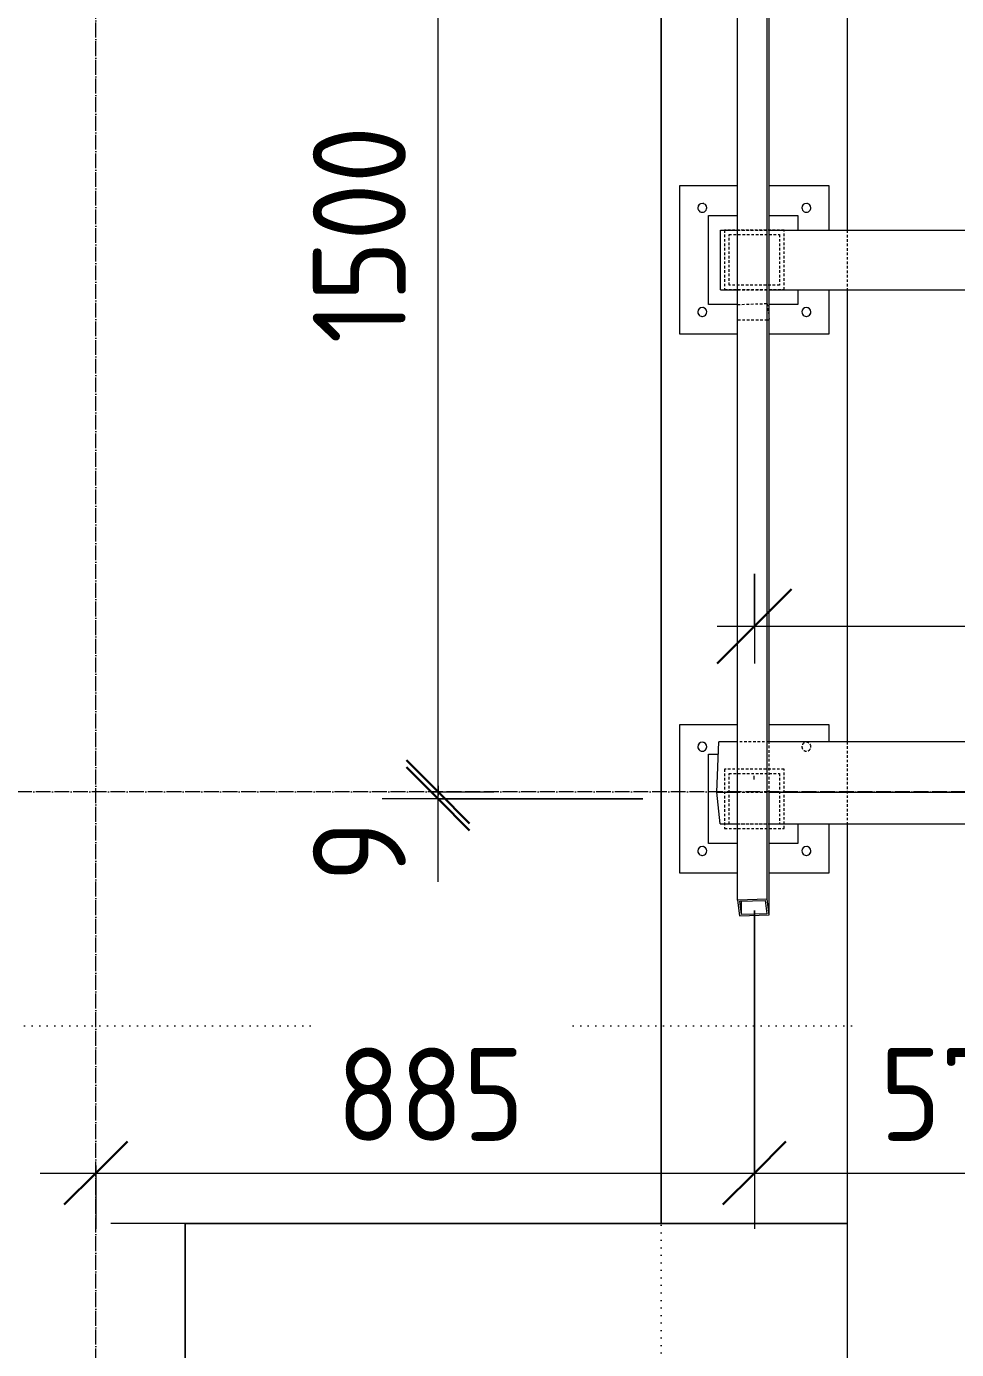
# Model space of a CAD drawing. Header units: millimetres. Extents: x 539 to 32806, y -1166 to 49726.
# Drawn here: x 11961 to 13211, y 43145 to 44924 of the extents above; entities that cross this region are included whole.
import ezdxf

# ---------------------------------------------------------------- set-up
doc = ezdxf.new("R2010")
doc.units = ezdxf.units.MM
for name, pattern in [('01 Штриховая _4 мм_', [6, 3.5, -2.5]), ('02 Штрихпунктирная _20 мм_', [25, 20, -2.5, 0, -2.5]), ('04 Пунктир 10мм', [10, 0, -10])]:
    doc.linetypes.add(name, pattern=pattern)
for name, color, linetype, lineweight in [('AA_Dim', 7, 'Continuous', 9), ('AA_Dim-50', 7, 'Continuous', 9), ('AA_Linii', 7, 'Continuous', 9), ('AA_Razrez', 7, 'Continuous', 9), ('AF_Balki', 7, 'Continuous', 20), ('AF_Element', 7, 'Continuous', 20), ('AF_Element_Грунт', 253, 'Continuous', 20), ('AF_Stena', 7, '01 Штриховая _4 мм_', 20), ('AF_Stena_Опалубка', 253, 'Continuous', 20), ('KR_Colonna_KG', 7, 'Continuous', 20), ('KR_Detal', 7, 'Continuous', 20), ('KR_Fundament', 7, 'Continuous', 20), ('Оси', 7, 'Continuous', 9)]:
    doc.layers.add(name, color=color, linetype=linetype, lineweight=lineweight)
doc.styles.add('ISOCPEUR_1', font='isocpeur.ttf', dxfattribs={"width": 0.9, "height": 125})
doc.styles.add('ISOCPEUR_2', font='isocpeur.ttf', dxfattribs={"width": 0.85, "height": 125})
doc.dimstyles.new('05_Округл_1мм__непрозр_', dxfattribs={"dimscale": 304.8, "dimtxt": 124.497647, "dimasz": 0.278871, "dimexe": 0.246063, "dimexo": 0.164042, "dimgap": 0.016404, "dimtad": 1, "dimdec": 0, "dimdsep": 46, "dimtxsty": 'ISOCPEUR_1', "dimblk1": 'OBLIQUE', "dimblk2": 'OBLIQUE', "dimsah": 1, "dimcen": 0.09, "dimdle": 0.246063, "dimazin": 0, "dimtfac": 1, "dimtdec": 4, "dimtix": 1, "dimtmove": 0, "dimatfit": 3, "dimfxl": 1, "dimtvp": 1, "dimtfill": 1, "dimtolj": 1, "dimtzin": 0, "dimlwd": 18, "dimlwe": 18, "dimarcsym": 2})
doc.dimstyles.new('05_Округл_1мм__прозр_', dxfattribs={"dimscale": 304.8, "dimtxt": 124.497647, "dimasz": 0.278871, "dimexe": 0.246063, "dimexo": 0.164042, "dimgap": 0.016404, "dimtad": 1, "dimdec": 0, "dimdsep": 46, "dimtxsty": 'ISOCPEUR_1', "dimblk1": 'OBLIQUE', "dimblk2": 'OBLIQUE', "dimsah": 1, "dimcen": 0.09, "dimdle": 0.246063, "dimazin": 0, "dimtfac": 1, "dimtdec": 4, "dimtix": 1, "dimtmove": 1, "dimatfit": 3, "dimfxl": 1, "dimtvp": 1, "dimtolj": 1, "dimtzin": 0, "dimlwd": 18, "dimlwe": 18, "dimarcsym": 2})
doc.dimstyles.new('05_Округл_1мм__прозр__1', dxfattribs={"dimscale": 304.8, "dimtxt": 124.497647, "dimasz": 0.278871, "dimexe": 0.246063, "dimexo": 0.164042, "dimgap": 0.016404, "dimtad": 1, "dimdec": 0, "dimdsep": 46, "dimtxsty": 'ISOCPEUR_1', "dimblk1": 'OBLIQUE', "dimblk2": 'OBLIQUE', "dimsah": 1, "dimcen": 0.09, "dimdle": 0.246063, "dimazin": 0, "dimtfac": 1, "dimtdec": 4, "dimtix": 1, "dimtmove": 0, "dimatfit": 3, "dimfxl": 1, "dimtvp": 1, "dimtolj": 1, "dimtzin": 0, "dimlwd": 18, "dimlwe": 18, "dimarcsym": 2})
doc.dimstyles.new('10_Раскладка_арматуры_с_засечками_1', dxfattribs={"dimscale": 304.8, "dimtxt": 0.18, "dimasz": 0.328084, "dimexe": 0.164042, "dimexo": 0, "dimgap": 0, "dimtad": 1, "dimdec": 3, "dimrnd": 0.001, "dimdsep": 46, "dimtxsty": 'ISOCPEUR_2', "dimblk1": 'OBLIQUE', "dimblk2": 'OBLIQUE', "dimsah": 1, "dimcen": 0.09, "dimdle": 0.164042, "dimazin": 0, "dimtfac": 1, "dimtdec": 4, "dimtix": 1, "dimtmove": 2, "dimatfit": 3, "dimfxl": 1, "dimtvp": 1, "dimtolj": 1, "dimtzin": 0, "dimlwd": 18, "dimlwe": 18, "dimarcsym": 2})

# ---------------------------------------------------------------- blocks, each defined once
blk = doc.blocks.new('354_Прокат поло__1_2_1-3_15')
at = {"layer": 'AF_Balki'}
for p, q in [((0, -100), (0, 100)), ((0, 100), (77.5, 100)), ((120, 100), (200, 100)), ((200, 100), (200, 76.7)), ((200, -33.5), (200, -100)), ((77.5, -100), (0, -100)), ((200, -100), (120, -100))]:
    blk.add_line(p, q, dxfattribs=at)
blk = doc.blocks.new('354_Прокат поло__1_2_1-3_18')
at = {"layer": 'AF_Balki'}
for p, q in [((0, -100), (0, 100)), ((0, 100), (77.5, 100)), ((120, 100), (200, 100)), ((200, 100), (200, 39.9)), ((200, -40.1), (200, -100)), ((77.5, -100), (0, -100)), ((200, -100), (120, -100))]:
    blk.add_line(p, q, dxfattribs=at)
blk = doc.blocks.new('грунт1 - грунт1-3846678-Схема расположения балок металлического навеса в осях Г_1-Е_1_2_1-3_1')
at = {"layer": 'AF_Element'}
for p, q in [((3120.1, 43315), (3020.1, 43315)), ((3120.1, 43315), (3760.1, 43315)), ((3120.1, 41365), (3120.1, 43315))]:
    blk.add_line(p, q, dxfattribs=at)
blk = doc.blocks.new('грунт2 - грунт1-3847967-Схема расположения балок металлического навеса в осях Г_1-Е_1_2_1-3_1')
at = {"layer": 'AF_Element'}
for q in [(3760.1, 48045), (3120.1, 43315)]:
    blk.add_line((3760.1, 43315), q, dxfattribs=at)
blk = doc.blocks.new('354_Прокат поло__1_2_1-3_111')
at = {"layer": 'AF_Balki'}
for p, q in [((0, -60), (0, 60)), ((0, 60), (13.5, 60)), ((120, -33.5), (120, -60)), ((39.2, -60), (0, -60)), ((120, -60), (81.7, -60))]:
    blk.add_line(p, q, dxfattribs=at)
blk = doc.blocks.new('354_Прокат поло__1_2_1-3_114')
at = {"layer": 'AF_Balki'}
for p, q in [((0, -60), (0, 60)), ((0, 60), (39.2, 60)), ((81.7, 60), (120, 60)), ((120, 60), (120, 40)), ((120, -40), (120, -60)), ((39.2, -60), (0, -60)), ((120, -60), (81.7, -60))]:
    blk.add_line(p, q, dxfattribs=at)
blk = doc.blocks.new('243_Профиль гнутый сварной квадратный _НесКол_2ур_ - 80х6-4232274-Схема расположения балок металлического навеса в осях Г_1-Е_1_2_1-3_1')
at = {"layer": 'KR_Colonna_KG', "linetype": '01 Штриховая _4 мм_'}
for p, q in [((-40, 40), (-40, -40)), ((40, 40), (-40, 40)), ((40, -40), (40, 40)), ((-34, -34), (-34, 34)), ((-34, 34), (34, 34)), ((34, 34), (34, -34)), ((34, -34), (-34, -34)), ((-40, -40), (40, -40))]:
    blk.add_line(p, q, dxfattribs=at)
blk = doc.blocks.new('253_Профиль гнутый сварной квадратный _НесКаркас_Балка_ - 40х3-4232278-Схема расположения балок металлического навеса в осях Г_1-Е_1_2_1-3_1')
at = {"layer": 'AF_Balki'}
for p, q in [((3862.5, 46085), (3902.5, 46085)), ((3862.5, 44529.2), (3862.5, 46085)), ((3902.5, 46085), (3905, 46085)), ((3902.5, 44529.2), (3902.5, 46085)), ((3905, 44529.2), (3905, 46005))]:
    blk.add_line(p, q, dxfattribs=at)
at = {"layer": 'AF_Balki', "linetype": '01 Штриховая _4 мм_'}
for p, q in [((3905, 46005), (3905, 46085)), ((3902.5, 44529.2), (3862.5, 44529.2)), ((3905, 44529.2), (3902.5, 44529.2))]:
    blk.add_line(p, q, dxfattribs=at)
blk = doc.blocks.new('253_Профиль гнутый сварной квадратный _НесКаркас_Балка_ - 80х6-4199298-Схема расположения балок металлического навеса в осях Г_1-Е_1_2_1-3_1')
at = {"layer": 'AF_Balki'}
for p, q in [((3839.5, 44570), (3839.5, 44650)), ((3839.5, 44650), (3862.5, 44650)), ((3905.1, 44650), (4437.5, 44650)), ((4480.1, 44650), (4912.5, 44650)), ((4955.1, 44650), (5387.5, 44650)), ((5430.1, 44650), (5446.8, 44650)), ((5451.9, 44650), (5446.8, 44650)), ((5446.8, 44650), (5446.8, 44570)), ((5447.2, 44644), (5451.5, 44644)), ((5447.2, 44576), (5447.2, 44644)), ((5451.5, 44644), (5451.5, 44576)), ((5451.9, 44570), (5451.9, 44650)), ((5451.5, 44576), (5447.2, 44576)), ((3839.5, 44570), (3862.5, 44570)), ((3905.1, 44570), (4437.5, 44570)), ((4480.1, 44570), (4912.5, 44570)), ((4955.1, 44570), (5387.5, 44570)), ((5430.1, 44570), (5446.8, 44570)), ((5446.8, 44570), (5451.9, 44570))]:
    blk.add_line(p, q, dxfattribs=at)
at = {"layer": 'AF_Balki', "linetype": '01 Штриховая _4 мм_'}
for p, q in [((3862.6, 44650), (3905, 44650)), ((4437.6, 44650), (4480, 44650)), ((4912.6, 44650), (4955, 44650)), ((5387.6, 44650), (5430, 44650)), ((3862.6, 44570), (3905, 44570)), ((4437.6, 44570), (4480, 44570)), ((4912.6, 44570), (4955, 44570)), ((5387.6, 44570), (5430, 44570))]:
    blk.add_line(p, q, dxfattribs=at)
blk = doc.blocks.new('243_Профиль гнутый сварной квадратный _НесКол_2ур_ - 80х6-4232276-Схема расположения балок металлического навеса в осях Г_1-Е_1_2_1-3_1')
at = {"layer": 'KR_Colonna_KG', "linetype": '01 Штриховая _4 мм_'}
for p, q in [((-40, 40), (-40, -40)), ((40, 40), (-40, 40)), ((40, -40), (40, 40)), ((-34, -34), (-34, 34)), ((-34, 34), (34, 34)), ((34, 34), (34, -34)), ((34, -34), (-34, -34)), ((-40, -40), (40, -40))]:
    blk.add_line(p, q, dxfattribs=at)
blk = doc.blocks.new('253_Профиль гнутый сварной квадратный _НесКаркас_Балка_ - 40х3-4199256-Схема расположения балок металлического навеса в осях Г_1-Е_1_2_1-3_1')
at = {"layer": 'AF_Balki', "linetype": '01 Штриховая _4 мм_'}
for p, q in [((3862.5, 44550.1), (3902.5, 44551.5)), ((3902.5, 44551.2), (3905, 44530.4)), ((3905, 43893.7), (3905, 43962.3))]:
    blk.add_line(p, q, dxfattribs=at)
at = {"layer": 'AF_Balki'}
for p, q in [((3862.5, 43749.4), (3862.5, 44550.1)), ((3902.5, 43750.8), (3902.5, 44551.5)), ((3905, 43962.3), (3905, 44530.4)), ((3905, 43729.9), (3905, 43893.7)), ((3902.5, 43750.8), (3862.5, 43749.4)), ((3862.5, 43749.4), (3865.1, 43728.3)), ((3865.7, 43747.9), (3899.7, 43749.1)), ((3867.9, 43730), (3865.7, 43747.9)), ((3867.9, 43730.2), (3867.9, 43748.1)), ((3899.7, 43749.1), (3901.8, 43731.1)), ((3905, 43729.6), (3902.5, 43750.8)), ((3865.1, 43728.3), (3905, 43729.6)), ((3901.8, 43731.1), (3867.9, 43730))]:
    blk.add_line(p, q, dxfattribs=at)
blk = doc.blocks.new('253_Профиль гнутый сварной квадратный _НесКаркас_Балка_ - 80х6-4199296-Схема расположения балок металлического навеса в осях Г_1-Е_1_2_1-3_1')
at = {"layer": 'AF_Balki'}
for p, q in [((3834.8, 43894.5), (3837.5, 43962.3)), ((3862.5, 43962.3), (3837.5, 43962.3)), ((4437.5, 43962.3), (3904.9, 43962.3)), ((4912.5, 43962.3), (4480.3, 43962.3)), ((5387.5, 43962.3), (4955.3, 43962.3)), ((5444.8, 43962.3), (5430.2, 43962.3)), ((5444.8, 43962.3), (5442.1, 43894.5)), ((5442.6, 43896.4), (5444.9, 43954.1)), ((5446.7, 43943.7), (5444.8, 43962)), ((5444.9, 43953.8), (5446.7, 43936.6)), ((5444.9, 43874.3), (5442.6, 43896.4)), ((3839.1, 43852.1), (3834.8, 43894.5)), ((3834.8, 43894.5), (3862.5, 43894.5)), ((3904.9, 43894.5), (4437.5, 43894.5)), ((4480.3, 43894.5), (4912.5, 43894.5)), ((4955.3, 43894.5), (5387.5, 43894.5)), ((5430.2, 43894.5), (5442.1, 43894.5)), ((5442.1, 43894.5), (5444.9, 43867.2)), ((3839.1, 43852.1), (3862.5, 43852.1)), ((3905, 43852.1), (4437.5, 43852.1)), ((4480, 43852.1), (4912.5, 43852.1)), ((4955, 43852.1), (5349.6, 43852.1)), ((5377.8, 43852.1), (5387.5, 43852.1)), ((5430, 43852.1), (5444.1, 43852.1))]:
    blk.add_line(p, q, dxfattribs=at)
at = {"layer": 'AF_Balki', "linetype": '01 Штриховая _4 мм_'}
for p, q in [((3904.9, 43962.3), (3862.6, 43962.3)), ((4480.3, 43962.3), (4437.6, 43962.3)), ((4955.3, 43962.3), (4912.6, 43962.3)), ((5430.1, 43962.3), (5387.6, 43962.3)), ((5449.1, 43920), (5446.7, 43943.6)), ((5446.7, 43936.6), (5448.6, 43918.1)), ((5443.5, 43918.1), (5448.6, 43918.1)), ((5448.6, 43918.1), (5446.3, 43860.6)), ((5446.4, 43852.3), (5449.1, 43920)), ((3862.6, 43894.5), (3904.9, 43894.5)), ((4437.6, 43894.5), (4480.3, 43894.5)), ((4912.6, 43894.5), (4955.3, 43894.5)), ((5387.6, 43894.5), (5430.1, 43894.5)), ((5446.3, 43860.4), (5444.9, 43874.3)), ((5444.9, 43867.2), (5446.4, 43852.1)), ((3862.6, 43852.1), (3905, 43852.1)), ((4437.6, 43852.1), (4480, 43852.1)), ((4912.6, 43852.1), (4955, 43852.1)), ((5349.7, 43852.1), (5377.7, 43852.1)), ((5387.6, 43852.1), (5430, 43852.1)), ((5444.1, 43852.1), (5446.4, 43852.1))]:
    blk.add_line(p, q, dxfattribs=at)
blk = doc.blocks.new('354_Анкер клиновой _СоедНесК_РабПлоск_ - M12x120_20-V21-Схема расположения балок металлического навеса в осях Г_1-Е_1_2_1-3_1')
at = {"layer": 'KR_Detal'}
for start, end in [(360, 180), (180, 360)]:
    blk.add_arc((0, 0), 6, start, end, dxfattribs=at)
at = {"layer": 'KR_Detal', "linetype": '01 Штриховая _4 мм_', "lineweight": 9}
for start, end in [(147.0031, 152.9997), (87.0059, 93.0026), (27.0088, 33.0054), (207.0003, 212.9969), (250.9052, 255.7743), (326.9946, 332.9912)]:
    blk.add_arc((0, 0), 6, start, end, dxfattribs=at)
blk = doc.blocks.new('354_Анкер клиновой _СоедНесК_РабПлоск_ - M12x120_20-V22-Схема расположения балок металлического навеса в осях Г_1-Е_1_2_1-3_1')
at = {"layer": 'KR_Detal', "linetype": '01 Штриховая _4 мм_', "lineweight": 9}
for start, end in [(360, 180), (147.0031, 152.9997), (87.0059, 93.0026), (27.0088, 33.0054), (180, 360), (207.0003, 212.9969), (250.9052, 255.7743), (326.9946, 332.9912)]:
    blk.add_arc((0, 0), 6, start, end, dxfattribs=at)
blk = doc.blocks.new('DIMBLOCK22-Схема расположения балок металлического навеса в осях Г_1-Е_1_2_1-3_1')
at = {"layer": 'AA_Dim-50', "lineweight": 30}
for p, q in [((12514.6, 43895), (12472.1, 43937.5)), ((12514.6, 43885.7), (12472.1, 43928.2)), ((12514.6, 43895), (12557.1, 43852.5)), ((12514.6, 43885.7), (12557.1, 43843.2))]:
    blk.add_line(p, q, dxfattribs=at)
at = {"layer": 'AA_Dim-50', "lineweight": 18}
for p, q in [((12514.6, 43902.9), (12514.6, 43890.3)), ((12514.6, 43773.9), (12514.6, 43902.9)), ((12789.7, 43885.7), (12439.6, 43885.7)), ((12504.5, 43895), (12589.6, 43895)), ((12514.6, 43895), (12504.5, 43895)), ((12514.6, 43810.7), (12514.6, 43895)), ((12514.6, 43885.7), (12789.7, 43885.7))]:
    blk.add_line(p, q, dxfattribs=at)
at = {"layer": 'AA_Dim-50', "color": 0, "lineweight": 18, "insert": (12346.3, 43773.9), "char_height": 125, "width": 94.81, "attachment_point": 1, "rotation": 90, "line_spacing_factor": 1.149209, "style": 'ISOCPEUR_1'}
blk.add_mtext('\\fISOCPEUR|b0|i0|c204|p34|;\\W.9;9', dxfattribs=at)
blk = doc.blocks.new('_Oblique')
at = {"color": 0, "linetype": 'ByBlock', "lineweight": -2}
blk.add_line((-0.5, -0.5), (0.5, 0.5), dxfattribs=at)
blk = doc.blocks.new('DIMBLOCK23-Схема расположения балок металлического навеса в осях Г_1-Е_1_2_1-3_1')
at = {"layer": 'AA_Dim-50', "lineweight": 30}
for p, q in [((12514.6, 45395), (12472.1, 45437.5)), ((12514.6, 45395), (12557.1, 45352.5)), ((12514.6, 43895), (12472.1, 43937.5)), ((12514.6, 43895), (12557.1, 43852.5))]:
    blk.add_line(p, q, dxfattribs=at)
at = {"layer": 'AA_Dim-50', "lineweight": 18}
for p, q in [((12504.5, 45395), (12589.6, 45395)), ((12514.6, 45395), (12504.5, 45395)), ((12514.6, 43895), (12514.6, 45395)), ((12504.5, 43895), (12589.6, 43895)), ((12514.6, 43895), (12504.5, 43895))]:
    blk.add_line(p, q, dxfattribs=at)
at = {"layer": 'AA_Dim-50', "color": 0, "lineweight": 18, "insert": (12346.3, 44497.8), "char_height": 125, "width": 353.382, "attachment_point": 1, "rotation": 90, "line_spacing_factor": 1.149209, "style": 'ISOCPEUR_1'}
blk.add_mtext('1500', dxfattribs=at)
blk = doc.blocks.new('DIMBLOCK25-Схема расположения балок металлического навеса в осях Г_1-Е_1_2_1-3_1')
at = {"layer": 'AA_Dim-50', "lineweight": 18}
for p, q in [((12939.7, 43735.7), (12939.7, 43307.6)), ((12939.7, 43382.6), (12939.7, 43735.7)), ((11979.7, 43382.6), (12939.7, 43382.6)), ((12054.7, 43392.7), (12054.7, 43307.6)), ((12054.7, 43382.6), (12054.7, 43392.7))]:
    blk.add_line(p, q, dxfattribs=at)
at = {"layer": 'AA_Dim-50', "lineweight": 30}
for p, q in [((12054.7, 43382.6), (12097.2, 43425.1)), ((12939.7, 43382.6), (12982.2, 43425.1)), ((12054.7, 43382.6), (12012.2, 43340.1)), ((12939.7, 43382.6), (12897.2, 43340.1))]:
    blk.add_line(p, q, dxfattribs=at)
at = {"layer": 'AA_Dim-50', "color": 0, "lineweight": 18, "insert": (12378.6, 43550.9), "char_height": 125, "width": 284.429, "attachment_point": 1, "line_spacing_factor": 1.149209, "style": 'ISOCPEUR_1', "bg_fill": 3, "box_fill_scale": 1.25, "bg_fill_color": 256, "bg_fill_true_color": 13158600, "bg_fill_transparency": 0}
blk.add_mtext('885', dxfattribs=at)
blk = doc.blocks.new('DIMBLOCK26-Схема расположения балок металлического навеса в осях Г_1-Е_1_2_1-3_1')
at = {"layer": 'AA_Dim-50', "lineweight": 18}
for p, q in [((13514.7, 43861.6), (13514.7, 43307.6)), ((13514.7, 43382.6), (13514.7, 43861.6)), ((12939.7, 43735.7), (12939.7, 43307.6)), ((12939.7, 43382.6), (12939.7, 43735.7)), ((12939.7, 43382.6), (13514.7, 43382.6))]:
    blk.add_line(p, q, dxfattribs=at)
at = {"layer": 'AA_Dim-50', "lineweight": 30}
for p, q in [((12939.7, 43382.6), (12982.2, 43425.1)), ((13514.7, 43382.6), (13557.2, 43425.1)), ((12939.7, 43382.6), (12897.2, 43340.1)), ((13514.7, 43382.6), (13472.2, 43340.1))]:
    blk.add_line(p, q, dxfattribs=at)
at = {"layer": 'AA_Dim-50', "color": 0, "lineweight": 18, "insert": (13108.6, 43550.9), "char_height": 125, "width": 284.429, "attachment_point": 1, "line_spacing_factor": 1.149209, "style": 'ISOCPEUR_1', "bg_fill": 3, "box_fill_scale": 1.25, "bg_fill_color": 256, "bg_fill_true_color": 13158600, "bg_fill_transparency": 0}
blk.add_mtext('575', dxfattribs=at)
blk = doc.blocks.new('DIMBLOCK35-Схема расположения балок металлического навеса в осях Г_1-Е_1_2_1-3_1')
at = {"layer": 'AA_Dim-50', "lineweight": 18}
for p, q in [((12939.7, 44188.3), (12939.7, 44067.6)), ((12939.7, 44117.6), (12939.7, 44188.3)), ((13492.1, 44188.3), (13492.1, 44067.6)), ((13492.1, 44117.6), (13492.1, 44188.3)), ((12889.7, 44117.6), (13492.1, 44117.6))]:
    blk.add_line(p, q, dxfattribs=at)
at = {"layer": 'AA_Dim-50', "lineweight": 30}
for p, q in [((12939.7, 44117.6), (12989.7, 44167.6)), ((13492.1, 44117.6), (13542.1, 44167.6)), ((12939.7, 44117.6), (12889.7, 44067.6)), ((13492.1, 44117.6), (13442.1, 44067.6))]:
    blk.add_line(p, q, dxfattribs=at)

msp = doc.modelspace()

# ---------------------------------------------------------------- linework, layer by layer
at = {"layer": 'AA_Linii'}
msp.add_line((12939.6534, 43911.6227), (12939.6534, 43916.6227), dxfattribs=at)
at = {"layer": 'AA_Razrez', "linetype": '04 Пунктир 10мм'}
msp.add_line((11140.9712, 43580.5155), (16462.6771, 43580.5155), dxfattribs=at)
at = {"layer": 'AF_Stena'}
for p, q in [((13064.6534, 44649.9504), (13064.6534, 44570.0496)), ((13064.6534, 43962.2854), (13064.6534, 43852.1606))]:
    msp.add_line(p, q, dxfattribs=at)
at = {"layer": 'AF_Stena_Опалубка'}
for p, q in [((12814.6534, 43314.9999), (12814.6534, 46145)), ((13064.6534, 46005), (13064.6534, 44650)), ((13064.6534, 44570), (13064.6534, 43962.335)), ((13064.6534, 43852.111), (13064.6534, 43314.9999)), ((12174.6531, 43314.9999), (13064.6534, 43314.9999)), ((12174.6531, 43314.9999), (12174.6531, 43064.9999)), ((13064.6534, 43314.9999), (12814.6534, 43314.9999)), ((13064.6534, 43314.9999), (13064.6534, 43064.9999))]:
    msp.add_line(p, q, dxfattribs=at)
at = {"layer": 'KR_Fundament'}
for p, q in [((12814.6534, 48024.9997), (12814.6534, 43314.9999)), ((12814.6534, 43314.9999), (12174.6531, 43314.9999)), ((12174.6531, 43314.9999), (12174.6531, 41365.0004))]:
    msp.add_line(p, q, dxfattribs=at)
at = {"layer": 'Оси', "linetype": '02 Штрихпунктирная _20 мм_'}
for p, q in [((12054.6531, 41144.0677), (12054.6531, 49067.1614)), ((15131.4276, 43895), (11248.4301, 43895))]:
    msp.add_line(p, q, dxfattribs=at)

# ---------------------------------------------------------------- block references
at = {"layer": 'AF_Balki', "linetype": '01 Штриховая _4 мм_'}
for name in ['253_Профиль гнутый сварной квадратный _НесКаркас_Балка_ - 40х3-4232278-Схема расположения балок металлического навеса в осях Г_1-Е_1_2_1-3_1', '253_Профиль гнутый сварной квадратный _НесКаркас_Балка_ - 80х6-4199298-Схема расположения балок металлического навеса в осях Г_1-Е_1_2_1-3_1', '253_Профиль гнутый сварной квадратный _НесКаркас_Балка_ - 40х3-4199256-Схема расположения балок металлического навеса в осях Г_1-Е_1_2_1-3_1', '253_Профиль гнутый сварной квадратный _НесКаркас_Балка_ - 80х6-4199296-Схема расположения балок металлического навеса в осях Г_1-Е_1_2_1-3_1']:
    msp.add_blockref(name, (9054.5915, 0), dxfattribs=at)
at = {"layer": 'AF_Balki'}
for name, p in [('354_Прокат поло__1_2_1-3_18', (12839.6534, 44610.1328)), ('354_Прокат поло__1_2_1-3_114', (12877.9289, 44610)), ('354_Прокат поло__1_2_1-3_15', (12839.6534, 43885.6554)), ('354_Прокат поло__1_2_1-3_111', (12877.9289, 43885.6554))]:
    msp.add_blockref(name, p, dxfattribs=at)
at = {"layer": 'AF_Element_Грунт'}
for name in ['грунт2 - грунт1-3847967-Схема расположения балок металлического навеса в осях Г_1-Е_1_2_1-3_1', 'грунт1 - грунт1-3846678-Схема расположения балок металлического навеса в осях Г_1-Е_1_2_1-3_1']:
    msp.add_blockref(name, (9054.5915, 0), dxfattribs=at)
at = {"layer": 'KR_Colonna_KG', "linetype": '01 Штриховая _4 мм_'}
for name, p in [('243_Профиль гнутый сварной квадратный _НесКол_2ур_ - 80х6-4232276-Схема расположения балок металлического навеса в осях Г_1-Е_1_2_1-3_1', (12939.6534, 44610.1328)), ('243_Профиль гнутый сварной квадратный _НесКол_2ур_ - 80х6-4232274-Схема расположения балок металлического навеса в осях Г_1-Е_1_2_1-3_1', (12939.6534, 43885.6554))]:
    msp.add_blockref(name, p, dxfattribs=at)
at = {"layer": 'KR_Detal', "linetype": '01 Штриховая _4 мм_', "lineweight": 9, "rotation": 180}
for name, p in [('354_Анкер клиновой _СоедНесК_РабПлоск_ - M12x120_20-V21-Схема расположения балок металлического навеса в осях Г_1-Е_1_2_1-3_1', (12869.6534, 44680.1328)), ('354_Анкер клиновой _СоедНесК_РабПлоск_ - M12x120_20-V21-Схема расположения балок металлического навеса в осях Г_1-Е_1_2_1-3_1', (13009.6534, 44680.1328)), ('354_Анкер клиновой _СоедНесК_РабПлоск_ - M12x120_20-V21-Схема расположения балок металлического навеса в осях Г_1-Е_1_2_1-3_1', (12869.6534, 44540.1328)), ('354_Анкер клиновой _СоедНесК_РабПлоск_ - M12x120_20-V21-Схема расположения балок металлического навеса в осях Г_1-Е_1_2_1-3_1', (13009.6534, 44540.1328)), ('354_Анкер клиновой _СоедНесК_РабПлоск_ - M12x120_20-V21-Схема расположения балок металлического навеса в осях Г_1-Е_1_2_1-3_1', (12869.6534, 43955.6554)), ('354_Анкер клиновой _СоедНесК_РабПлоск_ - M12x120_20-V22-Схема расположения балок металлического навеса в осях Г_1-Е_1_2_1-3_1', (13009.6534, 43955.6554)), ('354_Анкер клиновой _СоедНесК_РабПлоск_ - M12x120_20-V21-Схема расположения балок металлического навеса в осях Г_1-Е_1_2_1-3_1', (12869.6534, 43815.6554)), ('354_Анкер клиновой _СоедНесК_РабПлоск_ - M12x120_20-V21-Схема расположения балок металлического навеса в осях Г_1-Е_1_2_1-3_1', (13009.6534, 43815.6554))]:
    msp.add_blockref(name, p, dxfattribs=at)

# ---------------------------------------------------------------- dimensions: what is measured, and where the dimension line sits
at = {"layer": 'AA_Dim', "lineweight": 18}
dim = msp.add_linear_dim(base=(12514.5708, 45395), p1=(12454.4667, 43895), p2=(12454.4667, 45395), angle=90, dimstyle='05_Округл_1мм__прозр__1', override={"dimpost": '<>', "dimfxl": 1500}, dxfattribs=at)
dim.commit()
dim.dimension.update_dxf_attribs({"geometry": 'DIMBLOCK23-Схема расположения балок металлического навеса в осях Г_1-Е_1_2_1-3_1', "text_midpoint": (12447.0708, 44645)})
dim = msp.add_linear_dim(base=(13492.1337, 44117.5677), p1=(12939.6534, 44188.2784), p2=(13492.1337, 44188.2784), dimstyle='10_Раскладка_арматуры_с_засечками_1', override={"dimpost": '<>', "dimfxl": 552.480334}, dxfattribs=at)
dim.commit()
dim.dimension.update_dxf_attribs({"geometry": 'DIMBLOCK35-Схема расположения балок металлического навеса в осях Г_1-Е_1_2_1-3_1', "text_midpoint": (13215.8935, 44180.0677)})
dim = msp.add_linear_dim(base=(12514.5708, 43895), p1=(12839.6534, 43885.6554), p2=(12454.4667, 43895), angle=90, dimstyle='05_Округл_1мм__прозр_', override={"dimpost": '<>', "dimfxl": 385.299992}, dxfattribs=at)
dim.commit()
dim.dimension.update_dxf_attribs({"geometry": 'DIMBLOCK22-Схема расположения балок металлического навеса в осях Г_1-Е_1_2_1-3_1', "text_midpoint": (12429.5972, 43821.2902), "dimtype": 160, "text_rotation": 90})

# ---------------------------------------------------------------- next in the draw order: dimensions: what is measured, and where the dimension line sits
dim = msp.add_linear_dim(base=(12939.6534, 43382.5816), p1=(12054.6531, 43442.6856), p2=(12939.6534, 43785.6554), dimstyle='05_Округл_1мм__непрозр_', override={"dimpost": '<>', "dimfxl": 949.133174}, dxfattribs=at)
dim.commit()
dim.dimension.update_dxf_attribs({"geometry": 'DIMBLOCK25-Схема расположения балок металлического навеса в осях Г_1-Е_1_2_1-3_1', "text_midpoint": (12497.1532, 43450.0816)})

# ---------------------------------------------------------------- next in the draw order: linework, layer by layer
at = {"layer": 'AA_Razrez', "linetype": '04 Пунктир 10мм'}
msp.add_line((12814.6534, 42464.0599), (12814.6534, 48984.5628), dxfattribs=at)

# ---------------------------------------------------------------- next in the draw order: dimensions: what is measured, and where the dimension line sits
at = {"layer": 'AA_Dim', "lineweight": 18}
dim = msp.add_linear_dim(base=(13514.6534, 43382.5816), p1=(12939.6534, 43785.6554), p2=(13514.6534, 43911.6227), dimstyle='05_Округл_1мм__непрозр_', override={"dimpost": '<>', "dimfxl": 588.636342}, dxfattribs=at)
dim.commit()
dim.dimension.update_dxf_attribs({"geometry": 'DIMBLOCK26-Схема расположения балок металлического навеса в осях Г_1-Е_1_2_1-3_1', "text_midpoint": (13227.1534, 43450.0816)})

doc.saveas('drawing.dxf')
